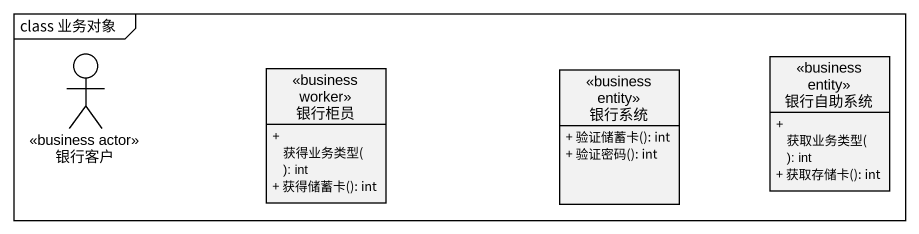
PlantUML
@startuml
mainframe class 业务对象
allowmixing
hide circle
hide empty members
skinparam classAttributeIconSize 0
actor 银行客户 <<business actor>>
class 银行自助系统 <<business entity>> {
  + 获取业务类型(): int
  + 获取存储卡(): int
}
class 银行柜员 <<business worker>> {
  + 获得业务类型(): int
  + 获得储蓄卡(): int
}
class 银行系统 <<business entity>> {
  + 验证储蓄卡(): int
  + 验证密码(): int
}
@enduml
